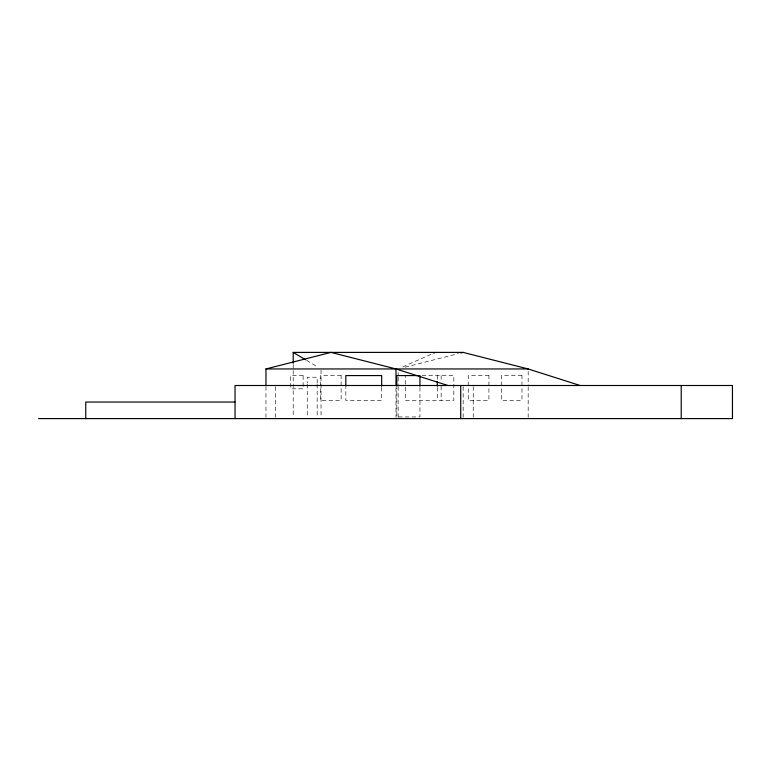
<?xml version="1.0" encoding="UTF-8"?>
<svg xmlns="http://www.w3.org/2000/svg" width="771" height="771" viewBox="0 0 771 771"><rect width="100%" height="100%" fill="white"/><g stroke="black" fill="none" stroke-linecap="round" stroke-linejoin="round"><path stroke-width="0.58" stroke-dasharray="3.85 2.89" d="M402.79 366.88L432.232 353.783M405.112 367.179L458.514 353.581M422.026 375.573L453.83 375.573L453.83 400.4L405.295 400.4L405.295 375.573M306.607 360.365L317.951 367.112M528.174 371.314L528.174 385.5M528.174 386.685L528.174 417.419M473.24 386.685L473.24 417.419M463.159 386.685L463.159 417.419M441.147 375.573L441.147 381.481M441.147 386.213L441.147 400.4M437.302 375.573L437.302 380.296M437.302 387.389L437.302 400.4M419.954 387.389L419.954 416.947L396.814 416.947L396.814 387.389M398.144 372.499L398.144 376.046M398.144 377.221L398.144 385.5M398.144 386.685L398.144 417.419M395.995 387.861L395.995 417.419M381.674 387.389L381.674 400.4L345.822 400.4L345.822 387.389M321.044 370.128L321.044 383.139M321.044 384.315L321.044 417.419M317.17 383.139L317.17 377.221L307.253 377.221L307.253 383.139M317.17 384.315L317.17 417.419M307.253 384.315L307.253 417.419M293.211 364.432L293.211 369.251M293.211 370.456L293.211 417.4M275.623 386.685L275.623 417.419M265.966 386.685L265.966 417.419M303.119 375.573L290.725 375.573L290.725 388.806L303.119 388.806L303.119 375.573M341.129 375.573L320.476 375.573L320.476 400.4L341.129 400.4L341.129 375.573M488.93 375.573L468.267 375.573L468.267 400.4L488.93 400.4L488.93 375.573M521.977 375.573L501.323 375.573L501.323 400.4L521.977 400.4L521.977 375.573"/><path stroke-width="1.16" d="M433.784 353.089L435.326 352.395M265.966 385.5L265.966 368.952L330.981 352.395L395.995 368.952L447.912 385.5M460.836 352.993L463.159 352.395L528.174 368.952L580.1 385.5M293.211 363.228L293.211 352.395L463.159 352.395M265.966 368.952L528.174 368.952M418.798 375.573L396.814 375.573L396.814 386.213M235.039 402.048L85.754 402.048L85.754 418.605M38.55 418.605L732.45 418.605L732.45 385.5L235.039 385.5L235.039 418.605M293.211 352.395L305.576 359.758M681.217 385.5L681.217 418.605M460.73 385.5L460.73 418.605M437.302 381.481L437.302 386.213M419.954 375.573L419.954 386.213M395.995 368.952L395.995 385.5M381.674 386.213L381.674 375.573L345.822 375.573L345.822 386.213"/></g></svg>
